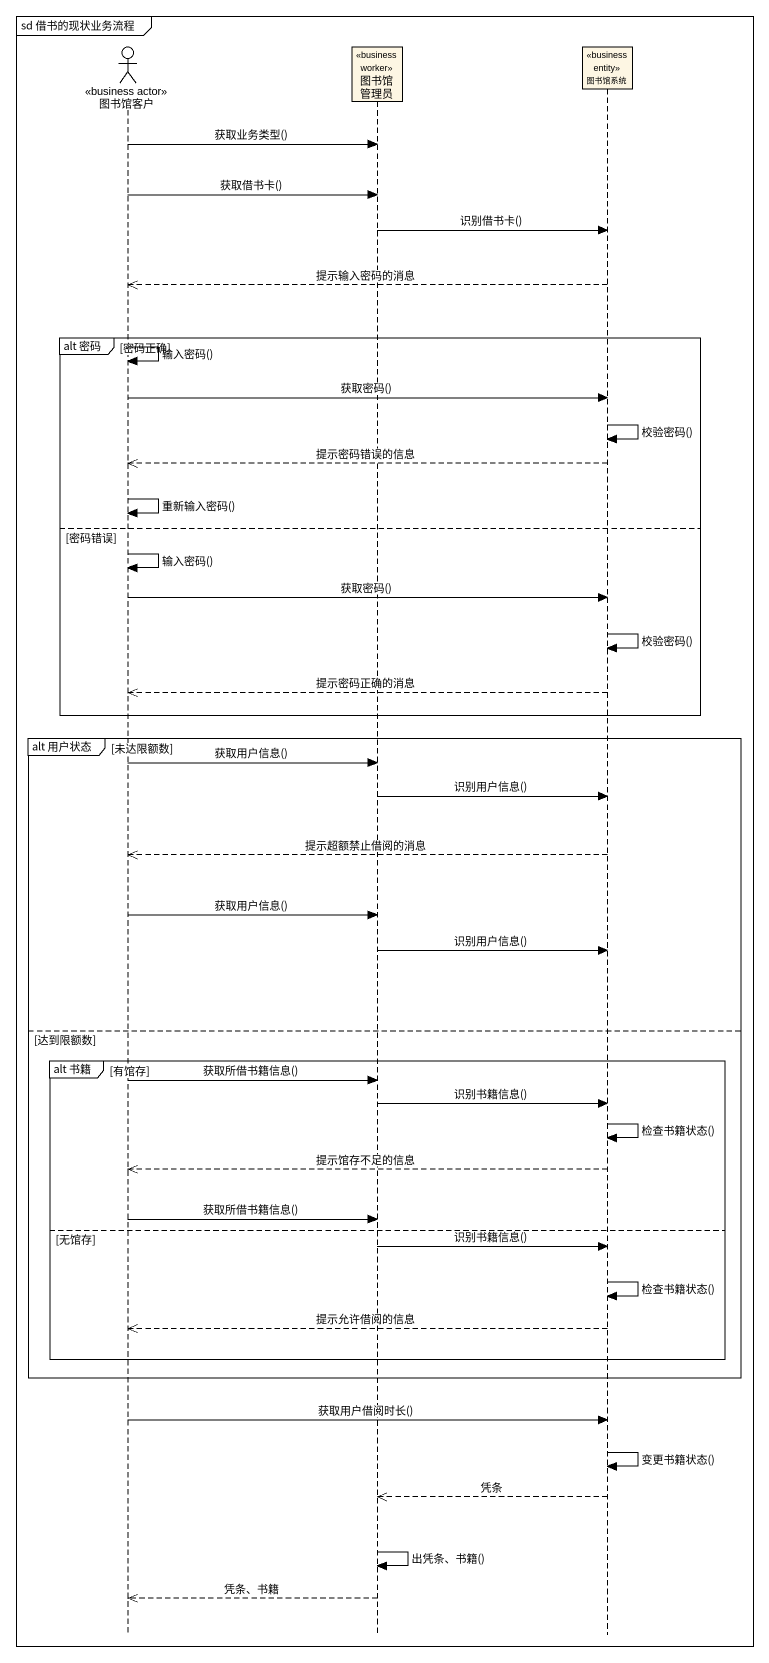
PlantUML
@startuml
mainframe sd 借书的现状业务流程
hide footbox
actor 图书馆客户 <<business actor>>
participant 图书馆管理员 <<business worker>>
participant 图书馆系统 <<business entity>>

图书馆客户 -> 图书馆管理员 : 获取业务类型()
图书馆客户 -> 图书馆管理员 : 获取借书卡()
图书馆管理员 -> 图书馆系统 : 识别借书卡()
图书馆系统 -->> 图书馆客户 : 提示输入密码的消息
group alt 密码 [密码正确]
  图书馆客户 -> 图书馆客户 : 输入密码()
  图书馆客户 -> 图书馆系统 : 获取密码()
  图书馆系统 -> 图书馆系统 : 校验密码()
  图书馆系统 -->> 图书馆客户 : 提示密码错误的信息
  图书馆客户 -> 图书馆客户 : 重新输入密码()
else 密码错误
  图书馆客户 -> 图书馆客户 : 输入密码()
  图书馆客户 -> 图书馆系统 : 获取密码()
  图书馆系统 -> 图书馆系统 : 校验密码()
  图书馆系统 -->> 图书馆客户 : 提示密码正确的消息
end
group alt 用户状态 [未达限额数]
  图书馆客户 -> 图书馆管理员 : 获取用户信息()
  图书馆管理员 -> 图书馆系统 : 识别用户信息()
  图书馆系统 -->> 图书馆客户 : 提示超额禁止借阅的消息
  图书馆客户 -> 图书馆管理员 : 获取用户信息()
  图书馆管理员 -> 图书馆系统 : 识别用户信息()
else 达到限额数
  group alt 书籍 [有馆存]
    图书馆客户 -> 图书馆管理员 : 获取所借书籍信息()
    图书馆管理员 -> 图书馆系统 : 识别书籍信息()
    图书馆系统 -> 图书馆系统 : 检查书籍状态()
    图书馆系统 -->> 图书馆客户 : 提示馆存不足的信息
    图书馆客户 -> 图书馆管理员 : 获取所借书籍信息()
  else 无馆存
    图书馆管理员 -> 图书馆系统 : 识别书籍信息()
    图书馆系统 -> 图书馆系统 : 检查书籍状态()
    图书馆系统 -->> 图书馆客户 : 提示允许借阅的信息
  end
end
图书馆客户 -> 图书馆系统 : 获取用户借阅时长()
图书馆系统 -> 图书馆系统 : 变更书籍状态()
图书馆系统 -->> 图书馆管理员 : 凭条
图书馆管理员 -> 图书馆管理员 : 出凭条、书籍()
图书馆管理员 -->> 图书馆客户 : 凭条、书籍
@enduml
